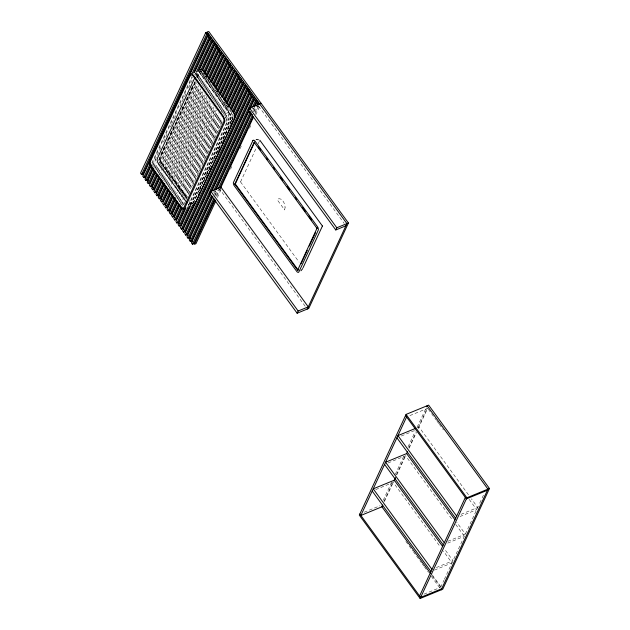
<?xml version="1.0" encoding="UTF-8"?>
<svg xmlns="http://www.w3.org/2000/svg" width="630" height="630" viewBox="0 0 630 630"><rect width="100%" height="100%" fill="white"/><g stroke="black" fill="none" stroke-linecap="round" stroke-linejoin="round"><path stroke-width="0.47" stroke-dasharray="3.15 2.36" d="M240.542 181.905L256.127 148.184M151.909 162.768L191.914 76.576M151.964 164.099L192.386 77.017M152.657 165.249L161.319 146.593M163.383 142.144L167.919 132.371M170.391 127.039L171.628 124.378M172.045 123.488L176.991 112.825M179.881 106.604L186.48 92.389M188.543 87.948L193.079 78.175M194.725 74.616L195.552 72.844M152.602 166.422L155.901 159.311M195.087 74.899L195.906 73.119M195.788 75.639L197.032 72.97M153.704 166.682L155.768 162.241M196.19 75.167L197.017 73.387M153.767 168.013L156.24 162.682M196.245 76.498L198.308 72.048M160.776 154.342L165.32 144.546M166.974 140.986L168.218 138.316M170.281 133.867L174.415 124.968M176.479 120.511L177.715 117.841M179.369 114.282L183.921 104.493M185.984 100.044L190.945 89.358M191.355 88.468L193.418 84.018M196.725 76.899L198.789 72.442M195.339 80.868L159.807 157.421A4.04 2.079 67.7 0 0 160.941 162.776L186.346 197.599M196.993 77.309L199.474 71.97A4.04 2.079 67.7 0 1 202.151 71.978M154.87 168.281L156.523 164.729M158.579 160.288L195.292 81.207M196.938 77.647L200.238 70.544M155.224 168.564L156.878 165.013M158.941 160.563L195.647 81.483M197.3 77.931L200.6 70.82M195.355 82.302L160.65 157.083A4.04 2.079 67.7 0 0 161.784 162.43L187.189 197.253M197.426 77.852L200.316 71.623A4.04 2.079 67.7 0 1 201.151 70.867L200.309 71.214M155.917 169.714L157.98 165.273M158.39 164.383L196.339 82.64M197.985 79.089L201.702 71.088M156.39 170.163L159.28 163.942M159.689 163.052L196.812 83.081M198.458 79.53L202.175 71.529M157.083 171.313L159.973 165.091M160.382 164.202L197.505 84.239M199.151 80.679L202.868 72.686M157.437 171.596L159.091 168.045M160.737 164.485L197.859 84.514M199.505 80.963L203.222 72.962M158.13 172.746L160.193 168.304M160.603 167.415L198.552 85.672M200.198 82.12L203.915 74.12M158.602 173.195L161.493 166.974M161.902 166.084L199.025 86.113M200.671 82.561L204.388 74.561M158.878 175.234L162.178 168.123M162.595 167.233L199.718 87.271M201.364 83.711L205.073 75.718M159.65 174.628L161.304 171.077M162.949 167.517L200.072 87.546M201.718 83.995L205.435 75.994M160.343 175.778L162.406 171.336M162.816 170.446L200.765 88.704M202.411 85.152L206.12 77.151M160.815 176.227L163.698 170.005M164.115 169.116L200.82 90.035M202.884 85.593L206.593 77.592M161.508 177.376L164.391 171.155M164.808 170.265L201.923 90.303M203.577 86.743L207.286 78.75M161.863 177.66L163.926 173.219M165.572 169.659L202.285 90.578M203.931 87.027L207.648 79.026M162.556 178.81L164.619 174.368M165.029 173.478L202.97 91.736M204.624 88.184L208.333 80.183M163.028 179.259L165.911 173.037M166.328 172.147L203.033 93.067M205.096 88.625L208.806 80.624M163.721 180.408L166.603 174.187M167.021 173.297L204.136 93.334M205.789 89.775L209.499 81.782M164.076 180.692L166.958 174.471M167.375 173.581L204.498 93.61M206.144 90.058L209.853 82.058M164.769 181.842L166.824 177.4M167.241 176.51L205.183 94.768M206.837 91.216L210.546 83.215M165.241 182.29L166.887 178.731M168.541 175.179L205.656 95.209M207.309 91.657L211.018 83.656M165.926 183.44L167.58 179.889M169.226 176.329L206.349 96.366M208.002 92.807L211.711 84.814M166.288 183.724L206.703 96.642M208.357 93.09L211.656 85.979M166.974 184.873L169.037 180.432M169.454 179.542L206.986 98.689M209.05 94.248L212.759 86.247M167.446 185.322L170.336 179.101M170.746 178.211L207.868 98.241M209.522 94.689L213.231 86.688M168.139 186.472L170.202 182.031M171.856 178.479L208.561 99.398M210.215 95.839L213.924 87.846M168.501 186.756L171.384 180.534M171.801 179.644L208.916 99.674M210.57 96.122L214.279 88.121M169.186 187.905L171.25 183.464M171.667 182.574L209.609 100.831M211.263 97.28L214.972 89.279M169.249 189.236L172.549 182.133M172.959 181.243L210.081 101.272M211.735 97.721L215.444 89.72M170.352 189.504L172.415 185.062M174.069 181.511L210.774 102.43M212.42 98.871L215.72 91.767M170.706 189.787L172.36 186.236M174.006 182.676L211.129 102.706M212.782 99.154L216.492 91.153M171.399 190.937L173.053 187.386M174.699 183.834L211.822 103.863M213.468 100.312L217.185 92.311M171.872 191.386L173.526 187.827M175.171 184.275L212.294 104.304M213.94 100.753L217.657 92.752M172.565 192.536L175.455 186.315M175.864 185.425L212.987 105.462M214.633 101.903L217.933 94.799M172.919 192.819L175.809 186.598M176.219 185.708L213.342 105.738M214.995 102.186L218.705 94.185M173.612 193.969L175.675 189.528M176.085 188.638L214.035 106.895M215.68 103.344L219.398 95.343M174.085 194.418L175.738 190.858M177.384 187.307L214.09 108.226M216.153 103.785L219.87 95.784M174.778 195.568L177.668 189.346M178.077 188.457L215.2 108.494M216.846 104.934L220.563 96.941M175.132 195.851L178.022 189.63M178.432 188.74L215.555 108.769M217.2 105.218L220.917 97.217M175.416 197.891L177.888 192.56M178.298 191.67L216.248 109.927M217.893 106.376L221.61 98.374M176.298 197.45L177.944 193.89M179.597 190.339L216.72 110.368M218.366 106.816L222.083 98.816M176.991 198.6L179.873 192.378M180.29 191.488L217.413 111.526M219.059 107.966L222.768 99.973M177.345 198.883L180.235 192.662M180.645 191.772L217.35 112.691M219.413 108.25L222.713 101.139M178.038 200.033L179.684 196.481M181.338 192.93L218.46 112.959M220.106 109.407L223.815 101.406M178.511 200.482L180.156 196.922M181.81 193.371L218.933 113.4M220.579 109.848L224.288 101.847M179.203 201.632L182.086 195.41M182.503 194.52L219.618 114.558M221.272 110.998L224.981 103.005M179.558 201.915L182.448 195.694M182.857 194.804L219.563 115.723M221.217 112.171L225.343 103.281M180.251 203.065L181.897 199.513M183.55 195.962L220.665 115.991M222.319 112.439L226.028 104.438M180.306 204.396L183.606 197.292M184.023 196.403L221.138 116.432M222.792 112.88L226.501 104.879M181.416 204.663L184.299 198.442M184.716 197.552L221.421 118.471M223.485 114.03L227.194 106.037M181.771 204.947L183.417 201.395M185.07 197.836L222.193 117.865M223.839 114.313L227.548 106.312M182.464 206.097L184.11 202.545M185.763 198.993L222.469 119.913M224.532 115.471L228.241 107.47M183.755 204.766L185.819 200.324M186.236 199.434L190.772 189.661M192.418 186.102L201.49 166.556M201.907 165.666L204.789 159.445M205.207 158.563L210.979 146.121M211.389 145.231L214.279 139.01M214.688 138.12L220.468 125.685M220.878 124.795L222.941 120.354M225.005 115.912L228.304 108.801M225.28 117.952L229.407 109.069M225.642 118.235L229.761 109.344M225.918 120.275L230.454 110.502M225.981 121.606L230.927 110.943M188.315 205.396L231.619 112.101M188.669 205.679L231.974 112.376M190.181 205.057L232.257 114.424M191.071 204.608L233.139 113.975M192.583 203.986L233.005 116.904M193.103 203.065L232.769 117.605A4.04 2.079 67.7 0 0 232.596 114.085M193.355 203.38L197.481 194.497M199.127 190.937L211.089 165.17M211.499 164.28L230.887 122.519M231.297 121.629L232.95 118.078M199.726 190.252L201.797 185.803M203.451 182.243L204.687 179.574M206.75 175.124L209.648 168.887M212.956 161.768L214.192 159.099M214.602 158.209L220.39 145.743M223.28 139.513L227.414 130.615M227.824 129.725L229.895 125.276M231.958 120.818L233.202 118.149M214.09 194.001L215.743 190.449M252.858 110.478L254.095 107.809M214.783 195.15L216.846 190.709M253.551 111.628L255.615 107.187M215.137 195.434L217.61 190.102M253.906 111.912L256.386 106.58M216.24 195.702L219.539 188.59M255.016 112.179L257.898 105.958M216.704 196.339L220.957 187.189M255.055 113.723L259.599 103.926M217.397 197.497L221.114 189.496M230.541 169.179L231.785 166.509M240.046 148.704L241.282 146.034M249.551 128.229L250.787 125.559M255.748 114.88L259.883 105.974M258.182 143.758L259.804 140.254M383.268 500.236L391.592 482.297M395.27 474.39L403.547 456.561M408.075 446.796L415.131 431.605M417.194 427.148L426.297 407.539M383.961 501.393L393.065 481.785M396.372 474.658L405.058 455.939M408.783 447.914L415.816 432.763M418.296 427.416L427.4 407.807M384.402 501.488L393.466 481.958M396.766 474.863L405.83 455.333M409.122 448.237L416.54 432.259M418.186 428.707L427.66 408.295L409.232 415.863M440.661 587.317L443.961 580.214M444.37 579.324L453.435 559.802M453.844 558.912L479.391 503.89M479.8 503L484.336 493.235M251.843 108.895L257.741 106.47M213.192 192.15L219.933 189.386L306.668 308.275M192.268 203.813L193.111 203.466A4.04 2.079 67.7 0 1 190.654 202.002L189.504 200.419M417.241 427.691L418.989 426.975L469.09 495.637M401.302 436.015L414.461 430.613M388.064 462.987L405.618 455.781L452.836 520.498M375.716 489.605L393.262 482.399L440.48 547.116M364.211 512.221L380.008 505.733M461.05 514.324L477.721 507.473L471.39 498.795M460.034 516.521L476.705 509.67L469.216 499.409M447.82 541.296L465.373 534.09L456.734 522.246M447.678 543.131L463.475 536.65M436.346 567.551L453.017 560.7L444.953 549.651M434.448 570.111L452.001 562.897L443.363 551.061M423.99 594.161L439.787 587.68M258.584 106.131L344.161 223.43M202.766 72.678L204.498 75.057M205.073 75.844L212.003 85.341M215.468 90.09L217.2 92.468M217.775 93.256L219.508 95.634M224.13 101.965L225.863 104.344M226.438 105.131L231.635 112.258M428.353 409.24L436.464 420.36M437.039 421.147L438.779 423.533M439.362 424.329L443.418 429.888M240.502 181.842L299.085 262.135M455.71 524.451L464.349 536.288M186.551 197.584L161.445 163.162A5.316 2.733 67.7 0 1 159.681 157.043M189.41 201.49L190.551 203.057A5.316 2.733 67.7 0 0 192.197 204.64M432.29 574.938L440.984 586.845M432.44 576.048L440.551 587.16M405.862 541.414L412.815 550.943M413.398 551.738L421.502 562.85M422.084 563.645L423.825 566.031M424.399 566.827L428.455 572.379M431.353 576.356L440.047 588.262M188.85 204.876A4.04 2.079 67.7 0 1 188.213 204.38M190.536 204.884A4.04 2.079 67.7 0 0 190.89 204.388L230.556 118.928A4.04 2.079 67.7 0 0 229.422 113.581L200.316 73.686A4.04 2.079 67.7 0 0 199.072 72.481M192.748 203.561A4.04 2.079 67.7 0 1 189.811 202.348M285.106 207.254L284.65 209.948L277.381 199.994L278.814 198.631C282.964 198.592 284.815 203.766 285.106 207.254"/><path stroke-width="0.94" d="M297.643 270.175L316.969 228.343L254.181 142.317L234.793 184.173L297.573 270.207M254.087 142.396L254.646 142.128L235.313 183.96L298.1 269.986M303.101 267.648L322.426 226.012M297.139 313.22L298.155 311.015L308.267 306.865L220.957 187.189L210.845 191.339L209.829 193.536L297.139 313.22L308.763 308.44L348.429 222.989L208.735 31.5L205.695 32.744L140.529 173.14L141.577 174.573L143.097 173.951L208.262 33.555L206.742 34.185L141.577 174.573M209.428 35.154L207.908 35.776L142.742 176.172L143.79 177.605L145.31 176.983L151.082 164.54M143.79 177.605L150.389 163.39M192.048 73.647L208.955 37.217L210.475 36.587L193.567 73.025M151.145 165.871L144.955 179.203L146.002 180.637L147.522 180.015L152.877 168.462M194.449 72.576L210.121 38.808L211.641 38.186M146.002 180.637L152.192 167.312M196.324 72.23L211.168 40.249L212.688 39.619L197.836 71.607M194.961 77.419L157.366 158.429A4.04 2.079 67.7 0 0 158.5 163.776L187.031 202.891M153.35 168.903L147.168 182.235L148.215 183.669L149.727 183.046L155.09 171.494M198.726 71.166L212.334 41.84L213.853 41.218M148.215 183.669L154.397 170.344M201.009 69.93L213.381 43.281L214.901 42.651L202.112 70.198M155.563 171.935L149.381 185.267L150.428 186.701L151.94 186.078L157.303 174.526M202.584 70.639L214.546 44.872L216.066 44.25M150.428 186.701L156.61 173.376M203.632 72.08L215.594 46.313L217.114 45.683L204.325 73.23M157.776 174.967L151.594 188.299L152.641 189.732L154.153 189.11L159.516 177.558M204.797 73.671L216.759 47.904L218.271 47.282M152.641 189.732L158.823 176.408M205.845 75.112L217.807 49.345L219.319 48.715L206.538 76.261M159.579 178.888L153.799 191.331L154.854 192.764L156.366 192.142L161.729 180.589M207.01 76.703L218.972 50.936L220.484 50.313M154.854 192.764L161.036 179.44M208.057 78.144L220.02 52.377L221.532 51.747L208.75 79.293M162.201 181.03L156.012 194.363L157.059 195.796L158.579 195.174L163.942 183.621M209.223 79.734L221.185 53.967L222.697 53.345M157.059 195.796L162.839 183.354M210.27 81.175L222.232 55.408L223.744 54.779L210.963 82.325M164.414 184.062L158.224 197.395L159.272 198.828L160.792 198.206L166.155 186.653M211.436 82.766L223.39 56.999L224.91 56.377M159.272 198.828L165.462 185.504M212.483 84.207L224.445 58.44L225.957 57.81L213.168 85.357M166.627 187.094L160.437 200.427L161.485 201.86L163.005 201.238L168.368 189.685M213.641 85.798L225.603 60.031L227.123 59.409M161.485 201.86L167.674 188.535M214.696 87.239L226.65 61.472L228.17 60.842L215.799 87.499M168.423 191.016L162.65 203.459L163.698 204.892L165.218 204.27L170.572 192.717M215.854 88.83L227.816 63.063L229.336 62.441M163.698 204.892L169.887 191.567M216.901 90.271L228.863 64.504L230.383 63.874L217.594 91.421M171.045 193.158L164.863 206.49L165.911 207.924L167.422 207.302L172.785 195.749M218.067 91.862L230.029 66.095L231.549 65.473M165.911 207.924L172.1 194.599M219.114 93.303L231.076 67.536L232.596 66.906L219.807 94.453M172.848 197.08L167.076 209.522L168.123 210.956L169.635 210.333L174.998 198.781M220.28 94.894L232.242 69.127L233.761 68.505M168.123 210.956L174.305 197.631M221.327 96.335L233.289 70.568L234.809 69.938L222.02 97.485M175.471 199.222L169.289 212.554L170.336 213.987L171.848 213.365L177.211 201.813M222.902 97.036L234.455 72.159L235.966 71.537M170.336 213.987L176.518 200.663M223.54 99.367L235.502 73.6L237.014 72.97L224.233 100.516M177.684 202.254L171.494 215.586L172.549 217.019L174.061 216.397L179.424 204.845M224.705 100.957L236.667 75.191L238.179 74.568M172.549 217.019L178.731 203.695M225.753 102.399L237.715 76.632L239.227 76.002L226.446 103.548M179.897 205.286L173.707 218.618L174.754 220.051L176.274 219.429L181.637 207.876M226.918 103.989L238.88 78.222L240.392 77.6M174.754 220.051L180.944 206.727M227.966 105.43L239.928 79.663L241.44 79.034L228.659 106.58M182.109 208.317L175.92 221.65L176.967 223.083L178.487 222.461L185.086 208.246M229.131 107.021L241.093 81.254L242.605 80.632M176.967 223.083L183.566 208.869M230.178 108.462L242.141 82.695L243.652 82.065L230.864 109.612M185.968 207.798L178.132 224.682L179.18 226.115L180.7 225.493L189.772 205.947M231.344 110.053L243.298 84.286L244.818 83.664M179.18 226.115L188.252 206.569M232.391 111.494L244.345 85.727L245.865 85.097L233.076 112.644M190.654 205.498L180.345 227.714L181.393 229.147L182.913 228.525L195.284 201.868M233.549 113.085L245.511 87.318L247.031 86.696M181.393 229.147L192.528 205.159M234.187 115.408L246.558 88.759L248.078 88.129L234.053 118.346M198.584 194.757L199.82 192.095M206.419 177.88L207.246 176.101M210.546 168.99L211.782 166.328M218.791 151.224L220.027 148.554M222.508 143.223L223.744 140.561M230.753 125.449L232.407 121.897M249.244 89.728L247.724 90.35L182.558 230.745L183.606 232.179L185.118 231.556L250.291 91.161L248.771 91.791L183.606 232.179M251.457 92.76L249.937 93.382L184.771 233.777L185.819 235.21L187.331 234.588L252.504 94.193L250.984 94.823L185.819 235.21M253.662 95.791L252.15 96.414L186.984 236.809L188.031 238.242L189.543 237.62L254.717 97.225L253.197 97.847L188.031 238.242M261.119 103.304L249.496 108.084L248.472 110.281L335.782 229.958L345.894 225.808M210.641 193.63L189.197 239.841L190.244 241.274L191.756 240.652L212.381 196.221M211.877 190.969L249 110.998M250.236 108.329L254.362 99.445L255.875 98.823M190.244 241.274L211.278 195.962M213.751 190.63L250.457 111.541M252.52 107.1L255.41 100.879L256.922 100.257L254.04 106.478M215.271 190L251.15 112.699M212.853 196.662L191.402 242.873L192.449 244.306L193.969 243.684L214.594 199.253M216.153 189.559L251.213 114.03M254.922 106.029L256.575 102.477L258.087 101.855M192.449 244.306L213.901 198.103M218.437 188.331L252.669 114.573M256.796 105.69L257.623 103.911L259.135 103.288L258.316 105.068M219.957 187.709L252.953 116.621M215.058 199.891L194.434 244.322L195.954 243.7L215.751 201.049M220.35 188.496L253.417 117.259M301.069 263.718L307.227 250.457M309.275 246.039L315.433 232.777M335.782 229.958L336.806 227.761L348.429 222.989M307.251 309.062L346.917 223.611L207.215 32.122M406.066 414.406L359.313 515.127L420.139 598.5L442.717 589.231L489.471 488.51L428.644 405.137L406.066 414.406L466.893 497.787L420.139 598.5M406.602 416.942L360.872 515.458L381.93 506.811L382.757 505.04M426.612 406.854L427.124 405.759L487.951 489.132L441.205 589.853M393.876 481.076L395.53 477.524M444.308 542.737L385.576 462.231L406.641 453.584L407.476 451.781M419.604 595.964L465.334 497.448M302.746 268.553L300.967 270.766M298.155 269.971L297.675 270.12M254.323 142.435L254.756 142.12M234.801 183.944L235.329 183.732M234.88 184.33L235.4 184.11M316.882 228.194L317.41 227.973M297.439 270.081L297.966 269.868M415.485 428.416L397.932 435.621L456.663 516.127M466.893 497.787L489.471 488.51M487.439 490.234L466.381 498.881L405.555 415.509M441.709 588.751L420.651 597.398L359.825 514.025M256.197 139.521L258.394 139.71M205.695 32.744L206.742 34.185M207.908 35.776L208.955 37.217M210.121 38.808L211.168 40.249M212.334 41.84L213.381 43.281M214.546 44.872L215.594 46.313M216.759 47.904L217.807 49.345M218.972 50.936L220.02 52.377M221.185 53.967L222.232 55.408M223.39 56.999L224.445 58.44M225.603 60.031L226.65 61.472M227.816 63.063L228.863 64.504M230.029 66.095L231.076 67.536M232.242 69.127L233.289 70.568M234.455 72.159L235.502 73.6M236.667 75.191L237.715 76.632M238.88 78.222L239.928 79.663M241.093 81.254L242.141 82.695M243.298 84.286L244.345 85.727M245.511 87.318L246.558 88.759M247.724 90.35L248.771 91.791M249.937 93.382L250.984 94.823M252.15 96.414L253.197 97.847M254.362 99.445L255.41 100.879M256.575 102.477L257.623 103.911M249.496 108.084L336.806 227.761M259.828 140.214L322.466 226.068M258.324 146.987L260.639 150.161M266.435 158.099L267.593 159.689M273.381 167.627L274.546 169.218M280.334 177.156L282.649 180.338M287.288 186.685L289.603 189.866M295.399 197.804L296.557 199.387M302.345 207.333L305.243 211.302M308.716 216.066L311.614 220.035M396.908 437.819L455.64 518.325M406.641 453.584L455.01 519.884M210.845 191.339L298.155 311.015M384.56 464.428L443.292 544.934M442.654 546.494L394.286 480.202L373.22 488.849L431.959 569.355M142.624 173.305L143.774 174.88M144.924 176.463L146.073 178.038M147.231 179.613L148.381 181.196M151.838 185.929L154.712 189.874M155.862 191.449L157.012 193.032M158.169 194.607L159.319 196.19M160.469 197.765L161.619 199.34M165.076 204.081L166.226 205.656M169.108 209.601L170.257 211.184M171.407 212.759L172.557 214.334M173.707 215.917L174.864 217.492M178.314 222.225L179.463 223.807M182.346 227.753L183.495 229.328M184.645 230.911L185.803 232.486M186.952 234.061L188.102 235.644M189.252 237.219L190.402 238.802M191.559 240.376L192.709 241.952M372.204 491.046L430.936 571.552M381.465 506.173L430.707 573.662M200.088 70.009A5.316 2.733 67.7 0 1 203.947 71.6L233.053 111.494A5.316 2.733 67.7 0 1 234.541 118.535L194.875 203.994A5.316 2.733 67.7 0 1 193.024 204.986M189.512 74.82L149.838 160.272A5.316 2.733 67.7 0 0 151.334 167.312L180.44 207.207A5.316 2.733 67.7 0 0 184.763 208.144L224.438 122.693A5.316 2.733 67.7 0 0 222.941 115.644L193.835 75.757A5.316 2.733 67.7 0 0 189.512 74.82M190.205 75.773L150.538 161.233A4.04 2.079 67.7 0 0 151.672 166.58L180.779 206.475A4.04 2.079 67.7 0 0 184.07 207.183L223.737 121.732A4.04 2.079 67.7 0 0 222.603 116.377L193.497 76.49A4.04 2.079 67.7 0 0 190.205 75.773M252.858 140.64L233.533 182.275A2.788 1.433 67.7 0 0 233.36 183.291L233.722 184.834A2.355 1.213 67.7 0 0 234.187 185.669L296.832 271.53A2.355 1.213 67.7 0 0 297.407 272.128L298.36 272.388A2.788 1.433 67.7 0 0 298.896 271.877L318.229 230.241A2.788 1.433 67.7 0 0 318.402 229.225L318.04 227.682A2.355 1.213 67.7 0 0 317.575 226.847L254.93 140.986A2.355 1.213 67.7 0 0 254.355 140.388L253.236 140.199A2.804 1.441 67.7 0 0 252.858 140.64"/></g></svg>
